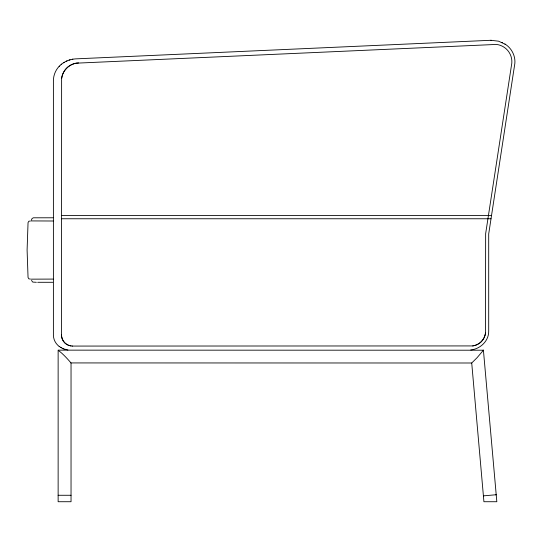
<?xml version="1.0" encoding="UTF-8"?>
<svg xmlns="http://www.w3.org/2000/svg" width="542" height="542" viewBox="0 0 542 542"><rect width="100%" height="100%" fill="white"/><g stroke="black" fill="none" stroke-linecap="round" stroke-linejoin="round"><path stroke-width="0.81" d="M53.136 279.089L31.26 279.157M31.26 220.919L53.136 221.007M72.608 346.074L472.699 345.925A14.952 14.891 90 0 0 485.517 333.052L485.646 233.683L511.817 63.048L511.838 60.623A17.466 17.391 -90 0 0 496.397 44.424L76.185 63.17A17.811 17.744 -90 0 0 61.619 78.468L61.564 336.453A11.05 11.003 -90 0 0 71.043 345.965L72.655 346.033A4.478 0.406 -88.1 0 1 72.628 346.067M31.368 220.099L32.107 218.48L33.38 217.803L52.994 217.782M58.353 350.518C61.673 352.564 67.594 358.838 71.036 362.998L71.036 501.723L58.136 501.723L58.136 350.146L483.417 350.213L477.102 357.666L471.723 362.998L70.819 362.93M59.376 66.117C55.562 69.972 53.414 75.345 53.394 80.758L53.394 334.976C53.373 339.549 55.731 343.974 59.437 346.623M61.083 64.545C65.142 61.131 70.345 59.186 75.623 58.868L491.079 40.277M59.146 66.341L61.639 64.098M482.841 350.518L483.328 350.146M63.522 62.743L64.2 62.344M66.239 61.246L67.012 60.914M69.166 60.081L70.013 59.837M72.262 59.288L72.872 59.166M470.761 349.963C480.246 349.048 488.925 340.945 488.701 331.074L488.701 233.934L514.866 63.312C515.496 55.657 511.465 47.947 504.893 44.004M483.755 495.815L483.403 495.862L496.215 494.738L495.612 494.765M78.57 62.919L76.198 63.184A17.805 17.737 90 0 0 61.639 78.468M61.51 334.881L61.646 336.447A11.016 10.969 90 0 0 71.09 345.932M61.476 215.526L491.519 215.526M61.476 218.758L491.025 218.758M30.474 221.007L28.848 221.224L28.048 222.62L27.1 250.038L28.048 277.457L28.848 278.852L30.474 279.069M36.368 282.294L32.777 282.097L31.483 280.438M37.683 282.294L52.777 282.294M58.136 495.273L71.036 495.273M490.91 40.277L498.532 41.178L505.544 44.424M67.899 349.997L63.116 348.723L59.139 346.413M64.945 349.346L65.365 349.495M63.516 348.865L62.73 348.533M61.381 347.862L60.697 347.456M502.027 42.439L502.393 42.642M471.723 362.998L483.918 501.723L496.831 501.723L483.417 350.213M485.503 333.059A14.959 14.898 -90 0 1 472.678 345.938"/></g></svg>
